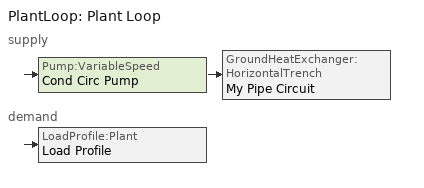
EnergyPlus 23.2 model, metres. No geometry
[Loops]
PlantLoop 'Plant Loop'
 supply: Pump:VariableSpeed 'Cond Circ Pump' > GroundHeatExchanger:HorizontalTrench 'My Pipe Circuit'
 demand: LoadProfile:Plant 'Load Profile'
[Building]
Piping System Example: Loads convergence tolerance value=0.05; Maximum number of warmup days=35; Minimum number of warmup days=6; North axis=0; Solar distribution=FullInteriorAndExterior; Temperature convergence tolerance value=0.05; Terrain=Suburbs
[Site:GroundTemperature:Undisturbed:KusudaAchenbach]
KATemps: 12.8, 15.5, 17.3, 962, 2576, 1.08
[Site:Location]
Denver Centennial CO USA WMO=724666: Elevation=1793; Latitude=39.57; Longitude=-104.85; Time zone=-7
[SizingPeriod:DesignDay] Barometric pressure=81560; Day of month=21; Daylight saving time indicator=No; Humidity condition type=WetBulb; Rain indicator=No; Snow indicator=No; Solar model indicator=ASHRAEClearSky
Name | Daily dry bulb temperature range | Day type | Maximum dry bulb temperature | Month | Sky clearness | Wetbulb or dewpoint at maximum dry bulb | Wind direction | Wind speed
Denver Centennial Ann Clg 1% Condns DB=>MWB | 15.2 | SummerDesignDay | 32 | 7 | 1 | 15.5 | 0 | 4.9
Denver Centennial Ann Htg 99.6% Condns DB | 0 | WinterDesignDay | -18.8 | 12 | 0 | -18.8 | 340 | 3
[GroundHeatExchanger:HorizontalTrench]
My Pipe Circuit: Burial depth=1.25; Design flow rate=0.004; Evapotranspiration ground cover parameter=0.408; Horizontal spacing between pipes=2; Number of trenches=2; Pipe density=641; Pipe inner diameter=0.016; Pipe outer diameter=0.02667; Pipe specific heat=2405; Pipe thermal conductivity=0.3895; Soil density=962; Soil moisture content percent=30; Soil moisture content percent at saturation=50; Soil specific heat=2576; Soil thermal conductivity=1.08; Trench length in pipe axial direction=75; Undisturbed ground temperature model=KATemps; Undisturbed ground temperature model type=Site:GroundTemperature:Undisturbed:KusudaAchenbach
[LoadProfile:Plant]
Load Profile: Flow rate fraction schedule=FlowFracSchedule; Load schedule=LoadSchedule; Peak flow rate=0.004; Plant loop fluid type=Water
[PlantEquipmentList]
HX Equipment: My Pipe Circuit, GroundHeatExchanger:HorizontalTrench
[PlantEquipmentOperation:Uncontrolled]
Year Round Operation: Equipment list=HX Equipment
[PlantEquipmentOperationSchemes]
Loop Operation: Control scheme 1=Year Round Operation; Control scheme 1 schedule=AlwaysOnSchedule
[PlantLoop]
Plant Loop: Fluid type=UserDefinedFluidType; Load distribution scheme=SequentialLoad; Maximum loop flow rate=0.004; Maximum loop temperature=80; Minimum loop flow rate=0; Minimum loop temperature=-30; Plant equipment operation scheme=Loop Operation; Plant loop volume=Autocalculate; User defined fluid type=PropyleneGlycol70Percent
[Pump:VariableSpeed]
Cond Circ Pump: Design maximum flow rate=0.004; Design minimum flow rate=0; Design power consumption=25; Design pump head=5000; Fraction of motor inefficiencies to fluid stream=0; Motor efficiency=0.87; Pump control type=Intermittent; Coefficient 1 of the part load performance curve=0; Coefficient 2 of the part load performance curve=1; Coefficient 3 of the part load performance curve=0; Coefficient 4 of the part load performance curve=0
[SetpointManager:Scheduled]
Main Loop Setpoint Manager: Control variable=Temperature; Schedule=Main Loop Temp Sch; Setpoint node or nodelist=Main Loop Setpoint Node List
[Schedule:Compact]
AlwaysOnSchedule; FlowFracSchedule: Through: 12/31, For: AllDays, Until: 24:00, 1
LoadSchedule: Through: 04/30, For: AllDays, Until: 24:00, 2000, Through: 09/30, For: AllDays, Until: 24:00, -3000, Through: 12/31, For: AllDays, Until: 24:00, 2000
Main Loop Temp Sch: Through: 12/31, For: AllDays, Until: 24:00, 30
